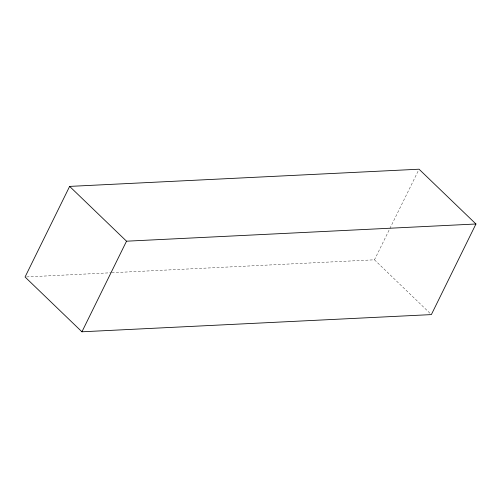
<?xml version="1.0" encoding="UTF-8"?>
<svg xmlns="http://www.w3.org/2000/svg" width="501" height="501" viewBox="0 0 501 501"><rect width="100%" height="100%" fill="white"/><g stroke="black" fill="none" stroke-linecap="round" stroke-linejoin="round"><path stroke-width="0.38" stroke-dasharray="2.5 1.88" d="M111.823 272.732L374.479 259.806L418.366 170.609M26.616 276.921L111.04 272.769M374.479 259.806L430.24 313.513"/><path stroke-width="0.75" d="M69.633 186.403L25.05 277.003L81.939 331.794L431.367 314.597L475.95 223.997L419.061 169.206L69.633 186.403L126.521 241.194L475.95 223.997M81.939 331.794L126.521 241.194"/></g></svg>
